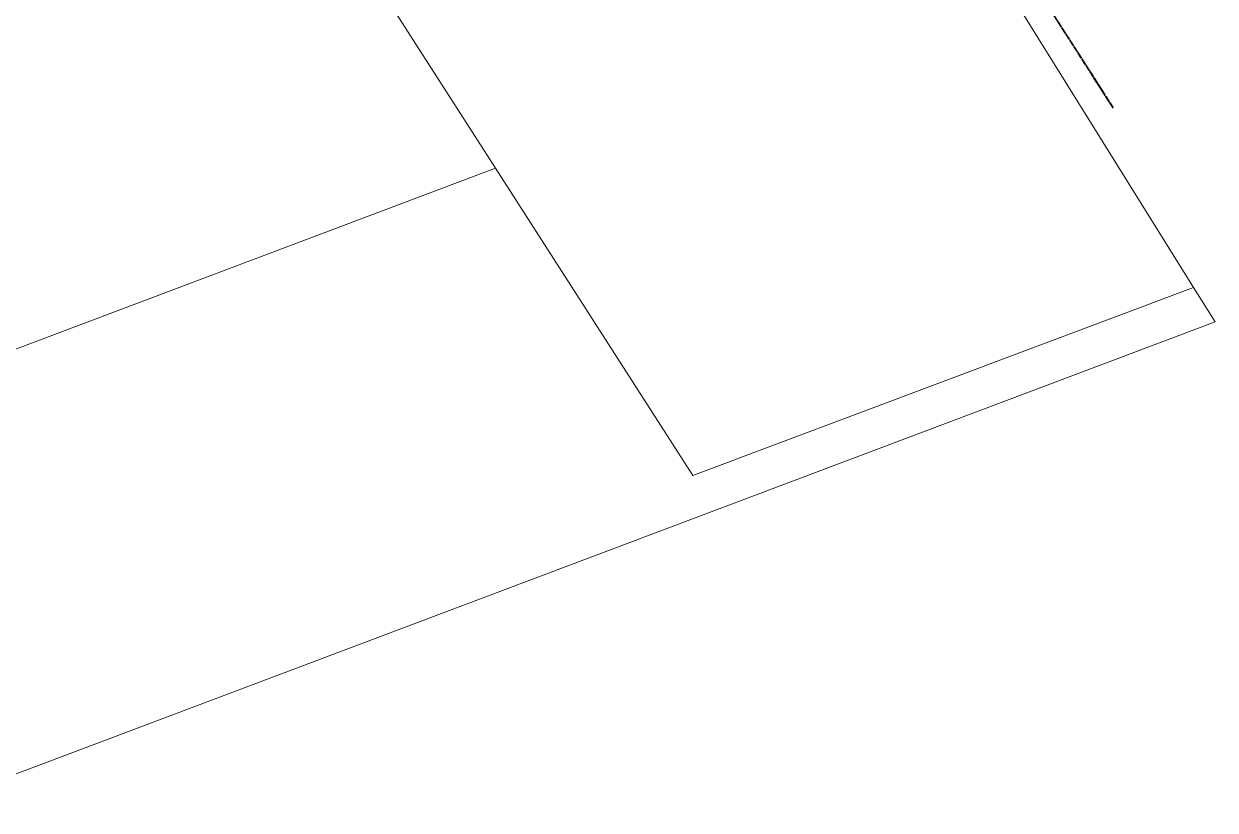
# Model space of a CAD drawing. Header units: metres. Extents: x 310735 to 311241, y 6267063 to 6267603.
# Drawn here: x 311063.8 to 311241.2, y 6267090.4 to 6267207.6 of the extents above; entities that cross this region are included whole.
import ezdxf

# ---------------------------------------------------------------- set-up
doc = ezdxf.new("R2010")
doc.units = ezdxf.units.M
doc.linetypes.add('Cable Exist OH', pattern=[1, 1, 0])
for name, color, linetype, lineweight in [('Cadastre Land Parcels_SP_EXT', 118, 'Continuous', 15), ('Mains_LV_EXT', 163, 'Continuous', 25), ('Mains_SL_EXT', 131, 'Continuous', 25)]:
    doc.layers.add(name, color=color, linetype=linetype, lineweight=lineweight)

msp = doc.modelspace()

# ---------------------------------------------------------------- linework, layer by layer
at = {"layer": 'Cadastre Land Parcels_SP_EXT'}
msp.add_lwpolyline([(311182.813, 6267254.598), (311153.977, 6267294.177), (310915.896, 6267204.517), (310949.122, 6267116.328), (311134.051, 6267186.067), (311107.842, 6267226.94), (311182.813, 6267254.598)], close=True, dxfattribs=at)
at = {"layer": 'Cadastre Land Parcels_SP_EXT', "linetype": 'Continuous'}
msp.add_lwpolyline([(311190.888, 6267242.283), (311182.813, 6267254.598), (311107.842, 6267226.94), (311134.051, 6267186.067), (311163.408, 6267140.297), (311237.944, 6267168.307), (311209.148, 6267214.569), (311205.636, 6267219.909), (311190.888, 6267242.283)], close=True, dxfattribs=at)
msp.add_lwpolyline([(311048.259, 6267090.446), (311241.171, 6267163.183), (311237.944, 6267168.307), (311163.408, 6267140.297), (311134.051, 6267186.067), (311134.051, 6267186.067), (310949.122, 6267116.328)], dxfattribs=at)
at = {"layer": 'Mains_LV_EXT', "linetype": 'Cable Exist OH'}
msp.add_lwpolyline([(311225.996, 6267195.03), (311198.74, 6267237.521)], dxfattribs=at)
at = {"layer": 'Mains_SL_EXT', "linetype": 'Cable Exist OH'}
msp.add_lwpolyline([(311198.74, 6267237.521), (311225.996, 6267195.03)], dxfattribs=at)

doc.saveas('drawing.dxf')
